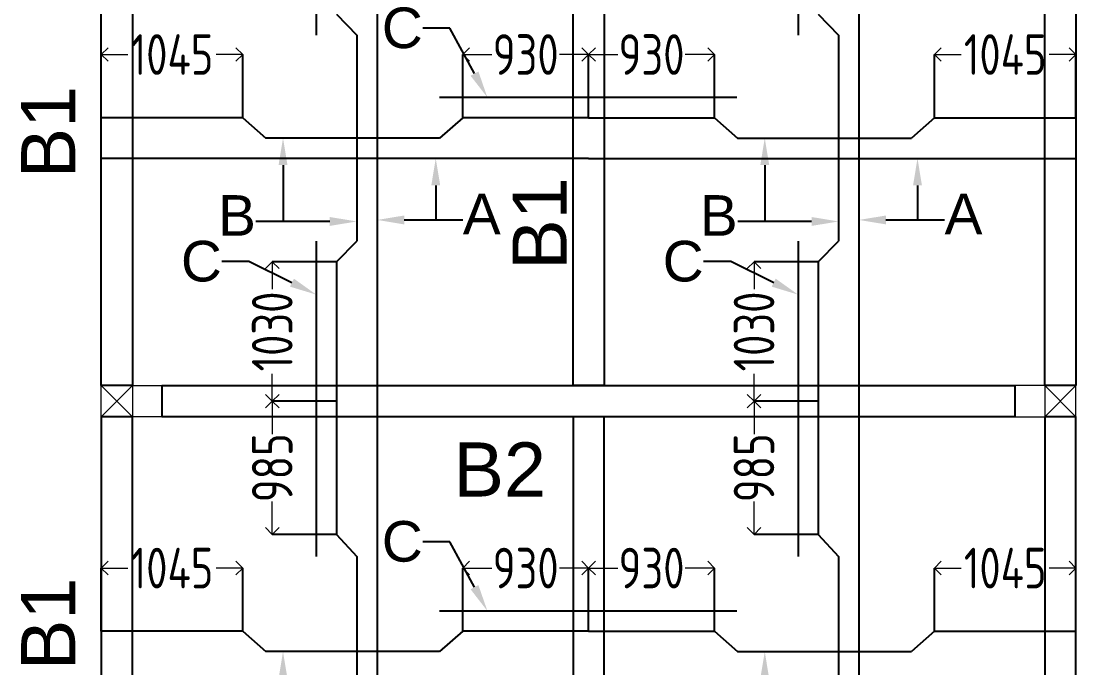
# Model space of a CAD drawing. Header units: inches. Extents: x -605 to 2991212, y -2872845 to 0.
# Drawn here: x 2795425 to 2803218, y -2695164 to -2690384 of the extents above; entities that cross this region are included whole.
import ezdxf
from ezdxf import colors
from ezdxf.entities.mleader import LeaderData, LeaderLine
from ezdxf.enums import TextEntityAlignment as Align
from ezdxf.math import Vec2, Vec3

# ---------------------------------------------------------------- set-up
doc = ezdxf.new("R2010")
doc.units = ezdxf.units.IN
doc.header["$LTSCALE"] = 600
doc.header["$MEASUREMENT"] = 0
doc.layers.add('RC BEAM', color=130, linetype='Continuous')
for name, color, linetype, lineweight in [('rDIMension', 1, 'Continuous', 18), ('rRCC 2', 40, 'Continuous', 15), ('rREINF 1', 1, 'Continuous', 25)]:
    doc.layers.add(name, color=color, linetype=linetype, lineweight=lineweight)
doc.styles.add('DIM', font='geniso.shx', dxfattribs={"width": 0.85})
doc.styles.get("Standard").update_dxf_attribs({"font": 'arial.ttf'})
doc.dimstyles.new('ST-100', dxfattribs={"dimscale": 100, "dimtxt": 2.5, "dimasz": 2, "dimexe": 0.18, "dimexo": 0.0625, "dimgap": 0.2, "dimtad": 0, "dimdec": 0, "dimzin": 0, "dimdsep": 46, "dimtxsty": 'DIM', "dimblk": 'OPEN90', "dimcen": 0.09, "dimclrd": 256, "dimclrt": 7, "dimadec": 0, "dimazin": 0, "dimtfac": 1, "dimtdec": 0, "dimtofl": 0, "dimtmove": 0, "dimatfit": 3, "dimldrblk": 'OPEN90', "dimfxl": 1, "dimtolj": 1, "dimtzin": 0, "dimlwd": -1, "dimarcsym": 0})

# ---------------------------------------------------------------- blocks, each defined once
blk = doc.blocks.new('_Open90')
at = {"color": 0, "linetype": 'ByBlock', "lineweight": -2}
for p, q in [((0, 0), (-1, 0)), ((-0.5, 0.5), (0, 0)), ((0, 0), (-0.5, -0.5))]:
    blk.add_line(p, q, dxfattribs=at)
blk = doc.blocks.new('*D2353')
at = {"layer": 'Defpoints', "color": 0}
for p in [(2796018.1, -2690630.8), (2796018.1, -2691098), (2797062.9, -2691098)]:
    blk.add_point(p, dxfattribs=at)
at = {"layer": 'rDIMension', "color": 0, "linetype": 'ByBlock', "lineweight": -2}
for p, q in [((2796018.1, -2691098), (2796018.1, -2690630.8)), ((2797062.9, -2691098), (2797062.9, -2690630.8))]:
    blk.add_line(p, q, dxfattribs=at)
at = {"layer": 'rDIMension'}
for p, q in [((2796118.1, -2690630.8), (2796214.5, -2690630.8)), ((2796962.9, -2690630.8), (2796866.5, -2690630.8))]:
    blk.add_line(p, q, dxfattribs=at)
at = {"layer": 'rDIMension', "xscale": 100, "yscale": 100, "zscale": 100, "rotation": 180}
blk.add_blockref('_Open90', (2796018.1, -2690630.8), dxfattribs=at)
at = {"layer": 'rDIMension', "xscale": 100, "yscale": 100, "zscale": 100}
blk.add_blockref('_Open90', (2797062.9, -2690630.8), dxfattribs=at)
at = {"layer": 'rDIMension', "color": 7, "insert": (2796540.5, -2690630.8), "char_height": 300, "attachment_point": 5, "style": 'DIM'}
blk.add_mtext('\\A1;1045', dxfattribs=at)
blk = doc.blocks.new('*D2354')
at = {"layer": 'Defpoints', "color": 0}
for p in [(2799618.1, -2690630.8), (2798688.4, -2691098), (2799618.1, -2691098)]:
    blk.add_point(p, dxfattribs=at)
at = {"layer": 'rDIMension', "color": 0, "linetype": 'ByBlock', "lineweight": -2}
for p, q in [((2798688.4, -2691098), (2798688.4, -2690630.8)), ((2799618.1, -2691098), (2799618.1, -2690630.8))]:
    blk.add_line(p, q, dxfattribs=at)
at = {"layer": 'rDIMension'}
for p, q in [((2798788.4, -2690630.8), (2798903.7, -2690630.8)), ((2799518.1, -2690630.8), (2799402.9, -2690630.8))]:
    blk.add_line(p, q, dxfattribs=at)
at = {"layer": 'rDIMension', "xscale": 100, "yscale": 100, "zscale": 100, "rotation": 180}
blk.add_blockref('_Open90', (2798688.4, -2690630.8), dxfattribs=at)
at = {"layer": 'rDIMension', "xscale": 100, "yscale": 100, "zscale": 100}
blk.add_blockref('_Open90', (2799618.1, -2690630.8), dxfattribs=at)
at = {"layer": 'rDIMension', "color": 7, "insert": (2799153.3, -2690630.8), "char_height": 300, "attachment_point": 5, "style": 'DIM'}
blk.add_mtext('\\A1;930', dxfattribs=at)
blk = doc.blocks.new('*D2355')
at = {"layer": 'Defpoints', "color": 0}
for p in [(2803218.2, -2690630.8), (2802173.4, -2691098), (2803218.2, -2691098)]:
    blk.add_point(p, dxfattribs=at)
at = {"layer": 'rDIMension', "color": 0, "linetype": 'ByBlock', "lineweight": -2}
for p, q in [((2802173.4, -2691098), (2802173.4, -2690630.8)), ((2803218.2, -2691098), (2803218.2, -2690630.8))]:
    blk.add_line(p, q, dxfattribs=at)
at = {"layer": 'rDIMension'}
for p, q in [((2802273.4, -2690630.8), (2802369.8, -2690630.8)), ((2803118.2, -2690630.8), (2803021.8, -2690630.8))]:
    blk.add_line(p, q, dxfattribs=at)
at = {"layer": 'rDIMension', "xscale": 100, "yscale": 100, "zscale": 100, "rotation": 180}
blk.add_blockref('_Open90', (2802173.4, -2690630.8), dxfattribs=at)
at = {"layer": 'rDIMension', "xscale": 100, "yscale": 100, "zscale": 100}
blk.add_blockref('_Open90', (2803218.2, -2690630.8), dxfattribs=at)
at = {"layer": 'rDIMension', "color": 7, "insert": (2802695.8, -2690630.8), "char_height": 300, "attachment_point": 5, "style": 'DIM'}
blk.add_mtext('\\A1;1045', dxfattribs=at)
blk = doc.blocks.new('*D2356')
at = {"layer": 'Defpoints', "color": 0}
for p in [(2799618.1, -2690630.8), (2799618.1, -2691098), (2800547.9, -2691098)]:
    blk.add_point(p, dxfattribs=at)
at = {"layer": 'rDIMension', "color": 0, "linetype": 'ByBlock', "lineweight": -2}
for p, q in [((2799618.1, -2691098), (2799618.1, -2690630.8)), ((2800547.9, -2691098), (2800547.9, -2690630.8))]:
    blk.add_line(p, q, dxfattribs=at)
at = {"layer": 'rDIMension'}
for p, q in [((2799718.1, -2690630.8), (2799833.4, -2690630.8)), ((2800447.9, -2690630.8), (2800332.6, -2690630.8))]:
    blk.add_line(p, q, dxfattribs=at)
at = {"layer": 'rDIMension', "xscale": 100, "yscale": 100, "zscale": 100, "rotation": 180}
blk.add_blockref('_Open90', (2799618.1, -2690630.8), dxfattribs=at)
at = {"layer": 'rDIMension', "xscale": 100, "yscale": 100, "zscale": 100}
blk.add_blockref('_Open90', (2800547.9, -2690630.8), dxfattribs=at)
at = {"layer": 'rDIMension', "color": 7, "insert": (2800083, -2690630.8), "char_height": 300, "attachment_point": 5, "style": 'DIM'}
blk.add_mtext('\\A1;930', dxfattribs=at)
blk = doc.blocks.new('*D2357')
at = {"layer": 'Defpoints', "color": 0}
for p in [(2796018.1, -2694425.8), (2796018.1, -2694893), (2797062.9, -2694893)]:
    blk.add_point(p, dxfattribs=at)
at = {"layer": 'rDIMension', "color": 0, "linetype": 'ByBlock', "lineweight": -2}
for p, q in [((2796018.1, -2694893), (2796018.1, -2694425.8)), ((2797062.9, -2694893), (2797062.9, -2694425.8))]:
    blk.add_line(p, q, dxfattribs=at)
at = {"layer": 'rDIMension'}
for p, q in [((2796118.1, -2694425.8), (2796214.5, -2694425.8)), ((2796962.9, -2694425.8), (2796866.5, -2694425.8))]:
    blk.add_line(p, q, dxfattribs=at)
at = {"layer": 'rDIMension', "xscale": 100, "yscale": 100, "zscale": 100, "rotation": 180}
blk.add_blockref('_Open90', (2796018.1, -2694425.8), dxfattribs=at)
at = {"layer": 'rDIMension', "xscale": 100, "yscale": 100, "zscale": 100}
blk.add_blockref('_Open90', (2797062.9, -2694425.8), dxfattribs=at)
at = {"layer": 'rDIMension', "color": 7, "insert": (2796540.5, -2694425.8), "char_height": 300, "attachment_point": 5, "style": 'DIM'}
blk.add_mtext('\\A1;1045', dxfattribs=at)
blk = doc.blocks.new('*D2358')
at = {"layer": 'Defpoints', "color": 0}
for p in [(2799618.1, -2694425.8), (2798688.4, -2694893), (2799618.1, -2694893)]:
    blk.add_point(p, dxfattribs=at)
at = {"layer": 'rDIMension', "color": 0, "linetype": 'ByBlock', "lineweight": -2}
for p, q in [((2798688.4, -2694893), (2798688.4, -2694425.8)), ((2799618.1, -2694893), (2799618.1, -2694425.8))]:
    blk.add_line(p, q, dxfattribs=at)
at = {"layer": 'rDIMension'}
for p, q in [((2798788.4, -2694425.8), (2798903.7, -2694425.8)), ((2799518.1, -2694425.8), (2799402.9, -2694425.8))]:
    blk.add_line(p, q, dxfattribs=at)
at = {"layer": 'rDIMension', "xscale": 100, "yscale": 100, "zscale": 100, "rotation": 180}
blk.add_blockref('_Open90', (2798688.4, -2694425.8), dxfattribs=at)
at = {"layer": 'rDIMension', "xscale": 100, "yscale": 100, "zscale": 100}
blk.add_blockref('_Open90', (2799618.1, -2694425.8), dxfattribs=at)
at = {"layer": 'rDIMension', "color": 7, "insert": (2799153.3, -2694425.8), "char_height": 300, "attachment_point": 5, "style": 'DIM'}
blk.add_mtext('\\A1;930', dxfattribs=at)
blk = doc.blocks.new('*D2359')
at = {"layer": 'Defpoints', "color": 0}
for p in [(2803218.2, -2694425.8), (2802173.4, -2694893), (2803218.2, -2694893)]:
    blk.add_point(p, dxfattribs=at)
at = {"layer": 'rDIMension', "color": 0, "linetype": 'ByBlock', "lineweight": -2}
for p, q in [((2802173.4, -2694893), (2802173.4, -2694425.8)), ((2803218.2, -2694893), (2803218.2, -2694425.8))]:
    blk.add_line(p, q, dxfattribs=at)
at = {"layer": 'rDIMension'}
for p, q in [((2802273.4, -2694425.8), (2802369.8, -2694425.8)), ((2803118.2, -2694425.8), (2803021.8, -2694425.8))]:
    blk.add_line(p, q, dxfattribs=at)
at = {"layer": 'rDIMension', "xscale": 100, "yscale": 100, "zscale": 100, "rotation": 180}
blk.add_blockref('_Open90', (2802173.4, -2694425.8), dxfattribs=at)
at = {"layer": 'rDIMension', "xscale": 100, "yscale": 100, "zscale": 100}
blk.add_blockref('_Open90', (2803218.2, -2694425.8), dxfattribs=at)
at = {"layer": 'rDIMension', "color": 7, "insert": (2802695.8, -2694425.8), "char_height": 300, "attachment_point": 5, "style": 'DIM'}
blk.add_mtext('\\A1;1045', dxfattribs=at)
blk = doc.blocks.new('*D2360')
at = {"layer": 'Defpoints', "color": 0}
for p in [(2799618.1, -2694425.8), (2799618.1, -2694893), (2800547.9, -2694893)]:
    blk.add_point(p, dxfattribs=at)
at = {"layer": 'rDIMension', "color": 0, "linetype": 'ByBlock', "lineweight": -2}
for p, q in [((2799618.1, -2694893), (2799618.1, -2694425.8)), ((2800547.9, -2694893), (2800547.9, -2694425.8))]:
    blk.add_line(p, q, dxfattribs=at)
at = {"layer": 'rDIMension'}
for p, q in [((2799718.1, -2694425.8), (2799833.4, -2694425.8)), ((2800447.9, -2694425.8), (2800332.6, -2694425.8))]:
    blk.add_line(p, q, dxfattribs=at)
at = {"layer": 'rDIMension', "xscale": 100, "yscale": 100, "zscale": 100, "rotation": 180}
blk.add_blockref('_Open90', (2799618.1, -2694425.8), dxfattribs=at)
at = {"layer": 'rDIMension', "xscale": 100, "yscale": 100, "zscale": 100}
blk.add_blockref('_Open90', (2800547.9, -2694425.8), dxfattribs=at)
at = {"layer": 'rDIMension', "color": 7, "insert": (2800083, -2694425.8), "char_height": 300, "attachment_point": 5, "style": 'DIM'}
blk.add_mtext('\\A1;930', dxfattribs=at)
blk = doc.blocks.new('*D2437')
at = {"layer": 'Defpoints', "color": 0}
for p in [(2801315.1, -2692162.6), (2800840.1, -2693192.3), (2801315.1, -2693192.3)]:
    blk.add_point(p, dxfattribs=at)
at = {"layer": 'rDIMension', "color": 0, "linetype": 'ByBlock', "lineweight": -2}
for p, q in [((2801315.1, -2692162.6), (2800840.1, -2692162.6)), ((2801315.1, -2693192.3), (2800840.1, -2693192.3))]:
    blk.add_line(p, q, dxfattribs=at)
at = {"layer": 'rDIMension'}
for p, q in [((2800840.1, -2692262.6), (2800840.1, -2692364.1)), ((2800840.1, -2693092.3), (2800840.1, -2692990.8))]:
    blk.add_line(p, q, dxfattribs=at)
at = {"layer": 'rDIMension', "xscale": 100, "yscale": 100, "zscale": 100}
for p, rotation in [((2800840.1, -2692162.6), 90), ((2800840.1, -2693192.3), 270)]:
    blk.add_blockref('_Open90', p, dxfattribs=dict(at, rotation=rotation))
at = {"layer": 'rDIMension', "color": 7, "insert": (2800840.1, -2692677.5), "char_height": 300, "attachment_point": 5, "rotation": 90, "style": 'DIM'}
blk.add_mtext('\\A1;1030', dxfattribs=at)
blk = doc.blocks.new('*D2439')
at = {"layer": 'Defpoints', "color": 0}
for p in [(2797756, -2692162.6), (2797280.9, -2693192.3), (2797756, -2693192.3)]:
    blk.add_point(p, dxfattribs=at)
at = {"layer": 'rDIMension', "color": 0, "linetype": 'ByBlock', "lineweight": -2}
for p, q in [((2797756, -2692162.6), (2797280.9, -2692162.6)), ((2797756, -2693192.3), (2797280.9, -2693192.3))]:
    blk.add_line(p, q, dxfattribs=at)
at = {"layer": 'rDIMension'}
for p, q in [((2797280.9, -2692262.6), (2797280.9, -2692364.1)), ((2797280.9, -2693092.3), (2797280.9, -2692990.8))]:
    blk.add_line(p, q, dxfattribs=at)
at = {"layer": 'rDIMension', "xscale": 100, "yscale": 100, "zscale": 100}
for p, rotation in [((2797280.9, -2692162.6), 90), ((2797280.9, -2693192.3), 270)]:
    blk.add_blockref('_Open90', p, dxfattribs=dict(at, rotation=rotation))
at = {"layer": 'rDIMension', "color": 7, "insert": (2797280.9, -2692677.5), "char_height": 300, "attachment_point": 5, "rotation": 90, "style": 'DIM'}
blk.add_mtext('\\A1;1030', dxfattribs=at)
blk = doc.blocks.new('*D2440')
at = {"layer": 'Defpoints', "color": 0}
for p in [(2800840.1, -2693192.3), (2801315.1, -2693192.3), (2801315.1, -2694177.1)]:
    blk.add_point(p, dxfattribs=at)
at = {"layer": 'rDIMension', "color": 0, "linetype": 'ByBlock', "lineweight": -2}
for p, q in [((2801315.1, -2693192.3), (2800840.1, -2693192.3)), ((2801315.1, -2694177.1), (2800840.1, -2694177.1))]:
    blk.add_line(p, q, dxfattribs=at)
at = {"layer": 'rDIMension'}
for p, q in [((2800840.1, -2693292.3), (2800840.1, -2693435.2)), ((2800840.1, -2694077.1), (2800840.1, -2693934.2))]:
    blk.add_line(p, q, dxfattribs=at)
at = {"layer": 'rDIMension', "xscale": 100, "yscale": 100, "zscale": 100}
for p, rotation in [((2800840.1, -2693192.3), 90), ((2800840.1, -2694177.1), 270)]:
    blk.add_blockref('_Open90', p, dxfattribs=dict(at, rotation=rotation))
at = {"layer": 'rDIMension', "color": 7, "insert": (2800840.1, -2693684.7), "char_height": 300, "attachment_point": 5, "rotation": 90, "style": 'DIM'}
blk.add_mtext('\\A1;985', dxfattribs=at)
blk = doc.blocks.new('*D2442')
at = {"layer": 'Defpoints', "color": 0}
for p in [(2797280.9, -2693192.3), (2797756, -2693192.3), (2797756, -2694177.1)]:
    blk.add_point(p, dxfattribs=at)
at = {"layer": 'rDIMension', "color": 0, "linetype": 'ByBlock', "lineweight": -2}
for p, q in [((2797756, -2693192.3), (2797280.9, -2693192.3)), ((2797756, -2694177.1), (2797280.9, -2694177.1))]:
    blk.add_line(p, q, dxfattribs=at)
at = {"layer": 'rDIMension'}
for p, q in [((2797280.9, -2693292.3), (2797280.9, -2693435.2)), ((2797280.9, -2694077.1), (2797280.9, -2693934.2))]:
    blk.add_line(p, q, dxfattribs=at)
at = {"layer": 'rDIMension', "xscale": 100, "yscale": 100, "zscale": 100}
for p, rotation in [((2797280.9, -2693192.3), 90), ((2797280.9, -2694177.1), 270)]:
    blk.add_blockref('_Open90', p, dxfattribs=dict(at, rotation=rotation))
at = {"layer": 'rDIMension', "color": 7, "insert": (2797280.9, -2693684.7), "char_height": 300, "attachment_point": 5, "rotation": 90, "style": 'DIM'}
blk.add_mtext('\\A1;985', dxfattribs=at)

msp = doc.modelspace()

# ---------------------------------------------------------------- linework, layer by layer
at = {"layer": 'RC BEAM', "color": 1}
for points in [[(2797606, -2688218.2), (2797606, -2690487.3)], [(2801165.1, -2688218.2), (2801165.1, -2690487.3)], [(2798056, -2689303.8), (2798056, -2693192.3)], [(2801615.1, -2689303.8), (2801615.1, -2693192.3)], [(2797756, -2690333.4), (2797906, -2690487.3)], [(2801315.1, -2690333.4), (2801465.1, -2690487.3)], [(2797906, -2690487.3), (2797906, -2692008.8)], [(2801465.1, -2690487.3), (2801465.1, -2692008.8)], [(2800712.7, -2690948), (2798517.3, -2690948)], [(2797062.9, -2691098), (2796018.1, -2691098)], [(2797062.9, -2691098), (2797233, -2691248)], [(2798688.4, -2691098), (2798517.3, -2691248)], [(2799618.1, -2691098), (2798688.4, -2691098)], [(2799618.1, -2691098), (2800547.9, -2691098)], [(2800547.9, -2691098), (2800719, -2691248)], [(2802173.4, -2691098), (2802003.3, -2691248)], [(2802173.4, -2691098), (2803218.2, -2691098)], [(2798517.3, -2691248), (2797233, -2691248)], [(2800719, -2691248), (2802003.3, -2691248)], [(2799618.1, -2691398), (2796018.1, -2691398)], [(2799618.1, -2691398), (2803218.2, -2691398)], [(2797606, -2692008.8), (2797606, -2694341.4)], [(2797756, -2692162.6), (2797906, -2692008.8)], [(2801165.1, -2692008.8), (2801165.1, -2694341.4)], [(2801315.1, -2692162.6), (2801465.1, -2692008.8)], [(2797756, -2692162.6), (2797756, -2693192.3)], [(2801315.1, -2692162.6), (2801315.1, -2693192.3)], [(2797756, -2693192.3), (2797756, -2694177.1)], [(2798056, -2693192.3), (2798056, -2696893.8)], [(2801315.1, -2693192.3), (2801315.1, -2694177.1)], [(2801615.1, -2693192.3), (2801615.1, -2696893.8)], [(2797756, -2694177.1), (2797906, -2694341.4)], [(2801315.1, -2694177.1), (2801465.1, -2694341.4)], [(2797906, -2694341.4), (2797906, -2695744.6)], [(2801465.1, -2694341.4), (2801465.1, -2695744.6)], [(2800712.7, -2694743), (2798517.3, -2694743)], [(2797062.9, -2694893), (2796018.1, -2694893)], [(2797062.9, -2694893), (2797233, -2695043)], [(2798688.4, -2694893), (2798517.3, -2695043)], [(2799618.1, -2694893), (2798688.4, -2694893)], [(2799618.1, -2694893), (2800547.9, -2694893)], [(2800547.9, -2694893), (2800719, -2695043)], [(2802173.4, -2694893), (2802003.3, -2695043)], [(2802173.4, -2694893), (2803218.2, -2694893)], [(2798517.3, -2695043), (2797233, -2695043)], [(2800719, -2695043), (2802003.3, -2695043)]]:
    msp.add_lwpolyline(points, dxfattribs=at)
at = {"layer": 'RC BEAM'}
for points in [[(2796248.1, -2693077.3), (2796018.1, -2693077.3), (2796018.1, -2689418.8), (2796248.1, -2689418.8)], [(2803218.2, -2693077.3), (2802988.2, -2693077.3), (2802988.2, -2689418.8), (2803218.2, -2689418.8)], [(2802768.2, -2693307.3), (2796468.1, -2693307.3), (2796468.1, -2693077.3), (2802768.2, -2693077.3)], [(2796018.1, -2696778.8), (2796248.1, -2696778.8), (2796248.1, -2693307.3), (2796018.1, -2693307.3)], [(2802988.2, -2696778.8), (2803218.2, -2696778.8), (2803218.2, -2693307.3), (2802988.2, -2693307.3)]]:
    msp.add_lwpolyline(points, close=True, dxfattribs=at)
at = {"layer": 'RC BEAM', "color": 4}
for points in [[(2799733.1, -2693077.3), (2799503.1, -2693077.3), (2799503.1, -2689418.8), (2799733.1, -2689418.8)], [(2799503.1, -2696778.8), (2799733.1, -2696778.8), (2799733.1, -2693307.3), (2799503.1, -2693307.3)]]:
    msp.add_lwpolyline(points, close=True, dxfattribs=at)
at = {"layer": 'rRCC 2', "color": 6}
for p, q in [((2796018.1, -2693077.3), (2796248.1, -2693307.3)), ((2796018.1, -2693307.3), (2796248.1, -2693077.3)), ((2803218.2, -2693077.3), (2802988.2, -2693307.3)), ((2803218.2, -2693307.3), (2802988.2, -2693077.3))]:
    msp.add_line(p, q, dxfattribs=at)
for points in [[(2796018.1, -2693307.3), (2796018.1, -2693077.3), (2796468.1, -2693077.3), (2796468.1, -2693307.3)], [(2796018.1, -2693077.3), (2796248.1, -2693077.3), (2796248.1, -2693307.3), (2796018.1, -2693307.3)], [(2803218.2, -2693307.3), (2803218.2, -2693077.3), (2802768.2, -2693077.3), (2802768.2, -2693307.3)], [(2803218.2, -2693077.3), (2802988.2, -2693077.3), (2802988.2, -2693307.3), (2803218.2, -2693307.3)]]:
    msp.add_lwpolyline(points, close=True, dxfattribs=at)

# ---------------------------------------------------------------- texts
at = {"layer": 'rRCC 2'}
for p in [(2795625.3, -2691204), (2799256.1, -2691879.4), (2795625.3, -2694838.1)]:
    msp.add_text('B1', height=400, rotation=90, dxfattribs=at).set_placement(p, align=Align.MIDDLE_CENTER)
msp.add_text('B2', height=400, dxfattribs=at).set_placement((2798961.8, -2693697.1), align=Align.MIDDLE_CENTER)

# ---------------------------------------------------------------- dimensions: what is measured, and where the dimension line sits
at = {"layer": 'rDIMension', "color": 1, "linetype": 'ByBlock'}
for base, p1, p2, picture, middle in [((2796018.1, -2690630.8), (2797062.9, -2691098), (2796018.1, -2691098), '*D2353', (2796540.5, -2690630.8)), ((2799618.1, -2690630.8), (2798688.4, -2691098), (2799618.1, -2691098), '*D2354', (2799153.3, -2690630.8)), ((2796018.1, -2694425.8), (2797062.9, -2694893), (2796018.1, -2694893), '*D2357', (2796540.5, -2694425.8)), ((2799618.1, -2694425.8), (2798688.4, -2694893), (2799618.1, -2694893), '*D2358', (2799153.3, -2694425.8))]:
    dim = msp.add_linear_dim(base=base, p1=p1, p2=p2, dimstyle='ST-100', override={"dimtxt": 3, "dimasz": 1, "dimexe": 0, "dimexo": 0, "dimblk": 'Open90', "dimtmove": 1, "dimfxl": 1.25, "dimtfillclr": 256, "dimarcsym": 2}, dxfattribs=at)
    dim.commit()
    dim.dimension.update_dxf_attribs({"geometry": picture, "text_midpoint": middle})
for base, p1, p2, angle, picture, middle in [((2799618.1, -2690630.8), (2800547.9, -2691098), (2799618.1, -2691098), 180, '*D2356', (2800083, -2690630.8)), ((2803218.2, -2690630.8), (2802173.4, -2691098), (2803218.2, -2691098), 180, '*D2355', (2802695.8, -2690630.8)), ((2797280.9, -2693192.3), (2797756, -2692162.6), (2797756, -2693192.3), 90, '*D2439', (2797280.9, -2692677.5)), ((2800840.1, -2693192.3), (2801315.1, -2692162.6), (2801315.1, -2693192.3), 90, '*D2437', (2800840.1, -2692677.5)), ((2797280.9, -2693192.3), (2797756, -2694177.1), (2797756, -2693192.3), 90, '*D2442', (2797280.9, -2693684.7)), ((2800840.1, -2693192.3), (2801315.1, -2694177.1), (2801315.1, -2693192.3), 90, '*D2440', (2800840.1, -2693684.7)), ((2799618.1, -2694425.8), (2800547.9, -2694893), (2799618.1, -2694893), 180, '*D2360', (2800083, -2694425.8)), ((2803218.2, -2694425.8), (2802173.4, -2694893), (2803218.2, -2694893), 180, '*D2359', (2802695.8, -2694425.8))]:
    dim = msp.add_linear_dim(base=base, p1=p1, p2=p2, angle=angle, dimstyle='ST-100', override={"dimtxt": 3, "dimasz": 1, "dimexe": 0, "dimexo": 0, "dimblk": 'Open90', "dimtmove": 1, "dimfxl": 1.25, "dimtfillclr": 256, "dimarcsym": 2}, dxfattribs=at)
    dim.commit()
    dim.dimension.update_dxf_attribs({"geometry": picture, "text_midpoint": middle})

# ---------------------------------------------------------------- leaders
at = {"layer": 'rREINF 1', "color": 3, "linetype": 'ByBlock'}
ml = msp.add_multileader_mtext('Standard', dxfattribs=at)
ml.set_content('C', color=3)
ml.set_leader_properties()
ml.build(insert=Vec2(0, 0))
ml.multileader.update_dxf_attribs({"text_top_attachment_type": 0, "text_bottom_attachment_type": 0, "dogleg_length": 200, "arrow_head_size": 200})
ctx = ml.context
ctx.base_point, ctx.char_height, ctx.arrow_head_size, ctx.landing_gap_size, ctx.plane_origin = Vec3(2798127.6, -2690435.8), 300, 200, 0.09, Vec3(2798449, -2691435.9)
ctx.text_align_type = 2
notes = []
notes.append((ctx, [(1, (1, 1, 0), (2798593, -2690435.8), (-1, 0), 200, [(0, [(2798870.4, -2690948)], 256, [])])]))
ctx.mtext.insert, ctx.mtext.alignment, ctx.mtext.flow_direction = Vec3(2798392.9, -2690283.3), 3, 5
ml = msp.add_multileader_mtext('Standard', dxfattribs=at)
ml.set_content('B', color=3)
ml.set_leader_properties()
ml.build(insert=Vec2(0, 0))
ml.multileader.update_dxf_attribs({"text_top_attachment_type": 0, "text_bottom_attachment_type": 0, "dogleg_length": 200, "arrow_head_size": 200})
ctx = ml.context
ctx.base_point, ctx.char_height, ctx.arrow_head_size, ctx.landing_gap_size, ctx.plane_origin = Vec3(2796933.6, -2691864.4), 300, 200, 0.09, Vec3(2797394.5, -2691271.2)
ctx.text_align_type = 2
notes.append((ctx, [(0, (1, 1, 0), (2797360.4, -2691864.4), (-1, 0), 200, [(0, [(2797360.4, -2691248)], 256, [])])]))
ctx.mtext.insert, ctx.mtext.alignment, ctx.mtext.flow_direction = Vec3(2797160.3, -2691670), 3, 5
ml = msp.add_multileader_mtext('Standard', dxfattribs=at)
ml.set_content('B', color=3)
ml.set_leader_properties()
ml.build(insert=Vec2(0, 0))
ml.multileader.update_dxf_attribs({"text_top_attachment_type": 0, "text_bottom_attachment_type": 0, "dogleg_length": 200, "arrow_head_size": 200})
ctx = ml.context
ctx.base_point, ctx.char_height, ctx.arrow_head_size, ctx.landing_gap_size, ctx.plane_origin = Vec3(2800492.8, -2691864.4), 300, 200, 0.09, Vec3(2800953.6, -2691271.2)
ctx.text_align_type = 2
notes.append((ctx, [(0, (1, 1, 0), (2800919.5, -2691864.4), (-1, 0), 200, [(0, [(2800919.5, -2691248)], 256, [])])]))
ctx.mtext.insert, ctx.mtext.alignment, ctx.mtext.flow_direction = Vec3(2800719.4, -2691670), 3, 5
ml = msp.add_multileader_mtext('Standard', dxfattribs=at)
ml.set_content('A', color=3)
ml.set_leader_properties()
ml.build(insert=Vec2(0, 0))
ml.multileader.update_dxf_attribs({"text_top_attachment_type": 0, "text_bottom_attachment_type": 0, "dogleg_length": 200, "arrow_head_size": 200})
ctx = ml.context
ctx.base_point, ctx.char_height, ctx.arrow_head_size, ctx.landing_gap_size, ctx.plane_origin = Vec3(2798688.8, -2691853.2), 300, 200, 0.09, Vec3(2798642.2, -2691260)
notes.append((ctx, [(0, (1, 1, 0), (2798488.8, -2691853.2), (1, 0), 200, [(0, [(2798488.8, -2691398)], 256, [])])]))
ctx.mtext.insert, ctx.mtext.flow_direction = Vec3(2798688.9, -2691658.8), 5
ml = msp.add_multileader_mtext('Standard', dxfattribs=at)
ml.set_content('A', color=3)
ml.set_leader_properties()
ml.build(insert=Vec2(0, 0))
ml.multileader.update_dxf_attribs({"text_top_attachment_type": 0, "text_bottom_attachment_type": 0, "dogleg_length": 200, "arrow_head_size": 200})
ctx = ml.context
ctx.base_point, ctx.char_height, ctx.arrow_head_size, ctx.landing_gap_size, ctx.plane_origin = Vec3(2802247.9, -2691853.2), 300, 200, 0.09, Vec3(2802201.3, -2691260)
notes.append((ctx, [(0, (1, 1, 0), (2802047.9, -2691853.2), (1, 0), 200, [(0, [(2802047.9, -2691398)], 256, [])])]))
ctx.mtext.insert, ctx.mtext.flow_direction = Vec3(2802248, -2691658.8), 5
ml = msp.add_multileader_mtext('Standard', dxfattribs=at)
ml.set_content('', color=3)
ml.set_leader_properties()
ml.build(insert=Vec2(0, 0))
ml.multileader.update_dxf_attribs({"text_top_attachment_type": 0, "text_bottom_attachment_type": 0, "dogleg_length": 200, "arrow_head_size": 200})
ctx = ml.context
ctx.base_point, ctx.char_height, ctx.arrow_head_size, ctx.landing_gap_size, ctx.plane_origin = Vec3(2797160.2, -2691864.4), 300, 200, 0.09, Vec3(2797963.7, -2691864.4)
ctx.text_align_type = 2
notes.append((ctx, [(0, (1, 1, 0), (2797360.4, -2691864.4), (-1, 0), 200, [(0, [(2797906, -2691864.4)], 256, [])])]))
ctx.mtext.insert, ctx.mtext.alignment, ctx.mtext.flow_direction = Vec3(2797160.3, -2691714.4), 3, 5
ml = msp.add_multileader_mtext('Standard', dxfattribs=at)
ml.set_content('', color=3)
ml.set_leader_properties()
ml.build(insert=Vec2(0, 0))
ml.multileader.update_dxf_attribs({"text_top_attachment_type": 0, "text_bottom_attachment_type": 0, "dogleg_length": 200, "arrow_head_size": 200})
ctx = ml.context
ctx.base_point, ctx.char_height, ctx.arrow_head_size, ctx.landing_gap_size, ctx.plane_origin = Vec3(2798688.8, -2691853.2), 300, 200, 0.09, Vec3(2798072.9, -2691853.2)
notes.append((ctx, [(0, (1, 1, 0), (2798488.8, -2691853.2), (1, 0), 200, [(0, [(2798056, -2691853.2)], 256, [])])]))
ctx.mtext.insert, ctx.mtext.flow_direction = Vec3(2798688.9, -2691703.2), 5
ml = msp.add_multileader_mtext('Standard', dxfattribs=at)
ml.set_content('', color=3)
ml.set_leader_properties()
ml.build(insert=Vec2(0, 0))
ml.multileader.update_dxf_attribs({"text_top_attachment_type": 0, "text_bottom_attachment_type": 0, "dogleg_length": 200, "arrow_head_size": 200})
ctx = ml.context
ctx.base_point, ctx.char_height, ctx.arrow_head_size, ctx.landing_gap_size, ctx.plane_origin = Vec3(2800719.3, -2691864.4), 300, 200, 0.09, Vec3(2801522.8, -2691864.4)
ctx.text_align_type = 2
notes.append((ctx, [(0, (1, 1, 0), (2800919.5, -2691864.4), (-1, 0), 200, [(0, [(2801465.1, -2691864.4)], 256, [])])]))
ctx.mtext.insert, ctx.mtext.alignment, ctx.mtext.flow_direction = Vec3(2800719.4, -2691714.4), 3, 5
ml = msp.add_multileader_mtext('Standard', dxfattribs=at)
ml.set_content('', color=3)
ml.set_leader_properties()
ml.build(insert=Vec2(0, 0))
ml.multileader.update_dxf_attribs({"text_top_attachment_type": 0, "text_bottom_attachment_type": 0, "dogleg_length": 200, "arrow_head_size": 200})
ctx = ml.context
ctx.base_point, ctx.char_height, ctx.arrow_head_size, ctx.landing_gap_size, ctx.plane_origin = Vec3(2802247.9, -2691853.2), 300, 200, 0.09, Vec3(2801632.1, -2691853.2)
notes.append((ctx, [(0, (1, 1, 0), (2802047.9, -2691853.2), (1, 0), 200, [(0, [(2801615.1, -2691853.2)], 256, [])])]))
ctx.mtext.insert, ctx.mtext.flow_direction = Vec3(2802248, -2691703.2), 5
ml = msp.add_multileader_mtext('Standard', dxfattribs=at)
ml.set_content('C', color=3)
ml.set_leader_properties()
ml.build(insert=Vec2(0, 0))
ml.multileader.update_dxf_attribs({"text_top_attachment_type": 0, "text_bottom_attachment_type": 0, "dogleg_length": 200, "arrow_head_size": 200})
ctx = ml.context
ctx.base_point, ctx.char_height, ctx.arrow_head_size, ctx.landing_gap_size, ctx.plane_origin = Vec3(2796643.5, -2692160.3), 300, 200, 0.09, Vec3(2797184.6, -2692892.8)
ctx.text_align_type = 2
notes.append((ctx, [(1, (1, 1, 0), (2797108.9, -2692160.3), (-1, 0), 200, [(0, [(2797606, -2692405)], 256, [])])]))
ctx.mtext.insert, ctx.mtext.alignment, ctx.mtext.flow_direction = Vec3(2796908.8, -2692007.7), 3, 5
ml = msp.add_multileader_mtext('Standard', dxfattribs=at)
ml.set_content('C', color=3)
ml.set_leader_properties()
ml.build(insert=Vec2(0, 0))
ml.multileader.update_dxf_attribs({"text_top_attachment_type": 0, "text_bottom_attachment_type": 0, "dogleg_length": 200, "arrow_head_size": 200})
ctx = ml.context
ctx.base_point, ctx.char_height, ctx.arrow_head_size, ctx.landing_gap_size, ctx.plane_origin = Vec3(2800202.6, -2692160.3), 300, 200, 0.09, Vec3(2800743.7, -2692892.8)
ctx.text_align_type = 2
notes.append((ctx, [(1, (1, 1, 0), (2800668, -2692160.3), (-1, 0), 200, [(0, [(2801165.1, -2692405)], 256, [])])]))
ctx.mtext.insert, ctx.mtext.alignment, ctx.mtext.flow_direction = Vec3(2800467.9, -2692007.7), 3, 5
ml = msp.add_multileader_mtext('Standard', dxfattribs=at)
ml.set_content('C', color=3)
ml.set_leader_properties()
ml.build(insert=Vec2(0, 0))
ml.multileader.update_dxf_attribs({"text_top_attachment_type": 0, "text_bottom_attachment_type": 0, "dogleg_length": 200, "arrow_head_size": 200})
ctx = ml.context
ctx.base_point, ctx.char_height, ctx.arrow_head_size, ctx.landing_gap_size, ctx.plane_origin = Vec3(2798127.6, -2694230.8), 300, 200, 0.09, Vec3(2798449, -2695230.9)
ctx.text_align_type = 2
notes.append((ctx, [(1, (1, 1, 0), (2798593, -2694230.8), (-1, 0), 200, [(0, [(2798870.4, -2694743)], 256, [])])]))
ctx.mtext.insert, ctx.mtext.alignment, ctx.mtext.flow_direction = Vec3(2798392.9, -2694078.3), 3, 5
ml = msp.add_multileader_mtext('Standard', dxfattribs=at)
ml.set_content('B', color=3)
ml.set_leader_properties()
ml.build(insert=Vec2(0, 0))
ml.multileader.update_dxf_attribs({"text_top_attachment_type": 0, "text_bottom_attachment_type": 0, "dogleg_length": 200, "arrow_head_size": 200})
ctx = ml.context
ctx.base_point, ctx.char_height, ctx.arrow_head_size, ctx.landing_gap_size, ctx.plane_origin = Vec3(2796933.6, -2695659.4), 300, 200, 0.09, Vec3(2797394.5, -2695066.2)
ctx.text_align_type = 2
notes.append((ctx, [(0, (1, 1, 0), (2797360.4, -2695659.4), (-1, 0), 200, [(0, [(2797360.4, -2695043)], 256, [])])]))
ctx.mtext.insert, ctx.mtext.alignment, ctx.mtext.flow_direction = Vec3(2797160.3, -2695465), 3, 5
ml = msp.add_multileader_mtext('Standard', dxfattribs=at)
ml.set_content('B', color=3)
ml.set_leader_properties()
ml.build(insert=Vec2(0, 0))
ml.multileader.update_dxf_attribs({"text_top_attachment_type": 0, "text_bottom_attachment_type": 0, "dogleg_length": 200, "arrow_head_size": 200})
ctx = ml.context
ctx.base_point, ctx.char_height, ctx.arrow_head_size, ctx.landing_gap_size, ctx.plane_origin = Vec3(2800492.8, -2695659.4), 300, 200, 0.09, Vec3(2800953.6, -2695066.2)
ctx.text_align_type = 2
notes.append((ctx, [(0, (1, 1, 0), (2800919.5, -2695659.4), (-1, 0), 200, [(0, [(2800919.5, -2695043)], 256, [])])]))
ctx.mtext.insert, ctx.mtext.alignment, ctx.mtext.flow_direction = Vec3(2800719.4, -2695465), 3, 5
for ctx, leaders in notes:
    for number, flags, end, landing, length, lines in leaders:
        leader = LeaderData()
        leader.index, (leader.has_last_leader_line, leader.has_dogleg_vector, leader.attachment_direction) = number, flags
        leader.last_leader_point, leader.dogleg_vector, leader.dogleg_length = Vec3(end), Vec3(landing), length
        for number, points, colour, breaks in lines:
            line = LeaderLine()
            line.index, line.vertices, line.color, line.breaks = number, Vec3.list(points), colors.encode_raw_color(colour), breaks
            leader.lines.append(line)
        ctx.leaders.append(leader)

doc.saveas('drawing.dxf')
